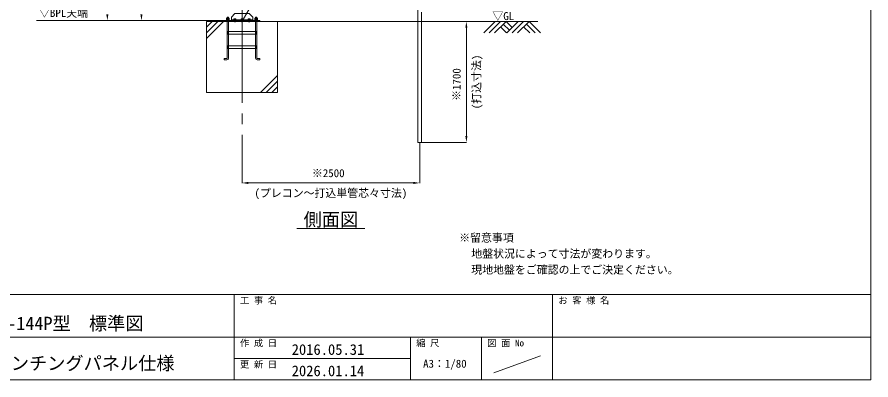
# Model space of a CAD drawing. Units: millimetres, scale not verified. Extents: x -13484 to 18716, y -23100 to 23100.
# Drawn here: x 6698 to 18716, y 900 to 6003 of the extents above; entities that cross this region are included whole.
import ezdxf
from ezdxf.enums import TextEntityAlignment as Align

# ---------------------------------------------------------------- set-up
doc = ezdxf.new("R2010")
doc.units = ezdxf.units.MM
doc.header["$LTSCALE"] = 150
doc.linetypes.add('CHAIN2', pattern=[12, 9, -1, 1, -1])
doc.linetypes.add('DASHED1', pattern=[1.8, 1.2, -0.6])
for name, color, linetype, lineweight in [('0-5_ﾍﾞｰｽﾗｲﾝ', 5, 'Continuous', 18), ('0-6_ﾎﾞﾙﾄ類', 2, 'Continuous', 18), ('0-9_基礎工事用PCA大', 7, 'Continuous', 18), ('0-A_図面枠', 7, 'Continuous', 18), ('0-B_寸法', 3, 'Continuous', 18), ('0-F_大型柱', 7, 'Continuous', 18), ('1-1_単管', 7, 'Continuous', 18), ('1-6_通芯', 1, 'CHAIN2', 18), ('1-B_文字', 7, 'Continuous', 18)]:
    doc.layers.add(name, color=color, linetype=linetype, lineweight=lineweight)
doc.styles.add('ＭＳ ゴシック', font='')
doc.styles.get('ＭＳ ゴシック').set_extended_font_data('MS Gothic')

msp = doc.modelspace()

# ---------------------------------------------------------------- linework, layer by layer
at = {"layer": '0-5_ﾍﾞｰｽﾗｲﾝ'}
for p, q in [((9614.7, 5953), (6973, 5953)), ((10364.7, 5941), (14027.5, 5941))]:
    msp.add_line(p, q, dxfattribs=at)
at = {"layer": '0-6_ﾎﾞﾙﾄ類'}
for p, q in [((9655.1, 5973), (9655.1, 5987.6)), ((9655.1, 5970.2), (9655.1, 5955.6)), ((9674.2, 5973), (9674.2, 5987.6)), ((9674.2, 5970.2), (9674.2, 5955.6)), ((9752.8, 5980), (9751, 5978.9)), ((9751, 5978.9), (9751, 5970.2)), ((9751, 5970.2), (9778.3, 5970.2)), ((9752.8, 5980), (9776.5, 5980)), ((9753.4, 5970), (9775.9, 5970)), ((9756.7, 5941), (9756.7, 5963)), ((9756.7, 5941), (9757.9, 5938.2)), ((9757.8, 5978.9), (9757.8, 5970.2)), ((9757.9, 5938.2), (9757.9, 5963)), ((9763.5, 5967), (9764.5, 5963)), ((9764.8, 5967), (9765.9, 5963)), ((9771.5, 5978.9), (9771.5, 5970.2)), ((9772.6, 5941), (9772.6, 5963)), ((9776.5, 5980), (9778.3, 5978.9)), ((9778.3, 5978.9), (9778.3, 5970.2)), ((9852.8, 5980), (9851, 5978.9)), ((9851, 5978.9), (9851, 5970.2)), ((9851, 5970.2), (9878.3, 5970.2)), ((9852.8, 5980), (9876.5, 5980)), ((9853.4, 5970), (9875.9, 5970)), ((9856.6, 5941), (9856.6, 5963)), ((9856.6, 5941), (9857.9, 5938.2)), ((9857.8, 5978.9), (9857.8, 5970.2)), ((9857.9, 5938.2), (9857.9, 5963)), ((9863.5, 5967), (9864.5, 5963)), ((9864.8, 5967), (9865.8, 5963)), ((9871.5, 5978.9), (9871.5, 5970.2)), ((9872.7, 5941), (9872.7, 5963)), ((9876.5, 5980), (9878.3, 5978.9)), ((9878.3, 5978.9), (9878.3, 5970.2)), ((9952.8, 5980), (9951, 5978.9)), ((9951, 5978.9), (9951, 5970.2)), ((9951, 5970.2), (9978.3, 5970.2)), ((9952.8, 5980), (9976.5, 5980)), ((9953.4, 5970), (9975.9, 5970)), ((9956.7, 5941), (9956.7, 5963)), ((9956.7, 5941), (9957.9, 5938.2)), ((9957.8, 5978.9), (9957.8, 5970.2)), ((9957.9, 5938.2), (9957.9, 5963)), ((9963.5, 5967), (9964.5, 5963)), ((9964.8, 5967), (9965.8, 5963)), ((9971.5, 5978.9), (9971.5, 5970.2)), ((9972.7, 5941), (9972.7, 5963)), ((9976.5, 5980), (9978.3, 5978.9)), ((9978.3, 5978.9), (9978.3, 5970.2)), ((10055.1, 5973), (10055.1, 5987.6)), ((10055.1, 5970.2), (10055.1, 5955.6)), ((10074.2, 5973), (10074.2, 5987.6)), ((10074.2, 5970.2), (10074.2, 5955.6))]:
    msp.add_line(p, q, dxfattribs=at)
for points in [[(9646.2, 5973), (9646.2, 5987.6), (9683.1, 5987.6), (9683.1, 5973), (9680.7, 5971.6), (9648.7, 5971.6)], [(9646.2, 5970.2), (9646.2, 5955.6), (9683.1, 5955.6), (9683.1, 5970.2), (9680.7, 5971.6), (9648.7, 5971.6)], [(9646.7, 5955.6), (9682.6, 5955.6), (9682.6, 5953), (9646.7, 5953)], [(9778.6, 5970), (9778.6, 5967), (9750.7, 5967), (9750.7, 5970)], [(9750.7, 5967), (9778.6, 5967), (9778.6, 5963), (9750.7, 5963)], [(9878.7, 5970), (9878.7, 5967), (9850.7, 5967), (9850.7, 5970)], [(9850.7, 5967), (9878.7, 5967), (9878.7, 5963), (9850.7, 5963)], [(9978.7, 5970), (9978.7, 5967), (9950.7, 5967), (9950.7, 5970)], [(9950.7, 5967), (9978.7, 5967), (9978.7, 5963), (9950.7, 5963)], [(10046.2, 5973), (10046.2, 5987.6), (10083.1, 5987.6), (10083.1, 5973), (10080.7, 5971.6), (10048.6, 5971.6)], [(10046.2, 5970.2), (10046.2, 5955.6), (10083.1, 5955.6), (10083.1, 5970.2), (10080.7, 5971.6), (10048.6, 5971.6)], [(10046.7, 5955.6), (10082.7, 5955.6), (10082.7, 5953), (10046.7, 5953)]]:
    msp.add_lwpolyline(points, close=True, dxfattribs=at)
for points in [[(9756.7, 5941), (9772.6, 5941), (9771.4, 5938.2)], [(9757.9, 5938.2), (9771.4, 5938.2), (9771.4, 5963)], [(9856.6, 5941), (9872.7, 5941), (9871.4, 5938.2)], [(9857.9, 5938.2), (9871.4, 5938.2), (9871.4, 5963)], [(9956.7, 5941), (9972.7, 5941), (9971.4, 5938.2)], [(9957.9, 5938.2), (9971.4, 5938.2), (9971.4, 5963)]]:
    msp.add_lwpolyline(points, dxfattribs=at)
for centre, radius, start, end in [((9650.7, 5980.8), 8.96, 240, 300), ((9650.7, 5962.4), 8.96, 60, 120), ((9664.6, 6004.1), 32.5, 252.932, 287.068), ((9664.6, 5939.1), 32.5, 72.932, 107.068), ((9678.7, 5980.8), 8.94, 239.975, 300.025), ((9678.7, 5962.4), 8.94, 59.975, 120.025), ((9754.4, 5973.9), 6.04, 55.616, 124.384), ((9753.4, 5970.2), 0.19, 180, 270), ((9764.7, 5957.4), 22.6, 72.412, 107.588), ((9774.9, 5973.9), 6.04, 55.616, 124.384), ((9775.9, 5970.2), 0.19, 270, 0), ((9854.4, 5973.9), 6.04, 55.616, 124.384), ((9853.4, 5970.2), 0.19, 180, 270), ((9864.7, 5957.4), 22.6, 72.412, 107.588), ((9874.9, 5973.9), 6.04, 55.616, 124.384), ((9875.9, 5970.2), 0.19, 270, 0), ((9954.4, 5973.9), 6.04, 55.616, 124.384), ((9953.4, 5970.2), 0.19, 180, 270), ((9964.6, 5957.4), 22.6, 72.412, 107.588), ((9974.9, 5973.9), 6.04, 55.616, 124.384), ((9975.9, 5970.2), 0.19, 270, 0), ((10050.7, 5980.8), 8.96, 240, 300), ((10050.7, 5962.4), 8.96, 60, 120), ((10064.7, 6004.1), 32.5, 252.932, 287.068), ((10064.7, 5939.1), 32.5, 72.932, 107.068), ((10078.6, 5980.8), 8.94, 239.975, 300.025), ((10078.6, 5962.4), 8.94, 59.975, 120.025)]:
    msp.add_arc(centre, radius, start, end, dxfattribs=at)
at = {"layer": '0-9_基礎工事用PCA大'}
for p, q in [((9364.6, 5701), (9604.7, 5941)), ((9364.6, 5781), (9524.7, 5941)), ((9364.6, 5861), (9444.7, 5941)), ((9674.2, 5761), (9674.2, 5599)), ((10055.1, 5761), (10055.1, 5599)), ((9674.2, 5561), (9674.2, 5424)), ((10055.1, 5561), (10055.1, 5424)), ((10364.7, 5181), (10124.7, 4941)), ((10364.7, 5101), (10204.7, 4941)), ((10364.7, 5021), (10284.7, 4941))]:
    msp.add_line(p, q, dxfattribs=at)
at = {"layer": '0-9_基礎工事用PCA大', "color": 4, "linetype": 'DASHED1', "lineweight": 9}
for p, q in [((9650, 5953), (9650, 5941)), ((9679.7, 5953), (9679.7, 5941)), ((9756.7, 5953), (9756.7, 5941)), ((9772.6, 5953), (9772.6, 5941)), ((9856.6, 5953), (9856.6, 5941)), ((9872.7, 5953), (9872.7, 5941)), ((9956.7, 5953), (9956.7, 5941)), ((9972.7, 5953), (9972.7, 5941)), ((10049.7, 5953), (10049.7, 5941)), ((10079.7, 5953), (10079.7, 5941)), ((9674.2, 5799), (9674.2, 5761)), ((10055.1, 5799), (10055.1, 5761)), ((9674.2, 5599), (9674.2, 5561)), ((10055.1, 5599), (10055.1, 5561))]:
    msp.add_line(p, q, dxfattribs=at)
at = {"layer": '0-9_基礎工事用PCA大'}
for points in [[(9364.6, 4941), (10364.7, 4941), (10364.7, 5941), (9364.6, 5941)], [(9614.7, 5941), (10114.6, 5941), (10114.6, 5953), (9614.7, 5953)], [(9664.6, 5799), (10064.7, 5799), (10064.7, 5761), (9664.6, 5761)], [(9664.6, 5599), (10064.7, 5599), (10064.7, 5561), (9664.6, 5561)]]:
    msp.add_lwpolyline(points, close=True, dxfattribs=at)
for points in [[(9655.1, 5424), (9655.1, 6001), (9674.2, 6001), (9674.2, 5799)], [(9655.1, 5938.5), (9657.6, 5941), (9657.6, 6001), (9671.7, 6001), (9671.7, 5941), (9674.2, 5938.5)], [(10074.2, 5424), (10074.2, 6001), (10055.1, 6001), (10055.1, 5799)], [(10074.2, 5938.5), (10071.7, 5941), (10071.7, 6001), (10057.6, 6001), (10057.6, 5941), (10055.1, 5938.5)], [(9651.2, 5401), (9614.2, 5401), (9614.2, 5420.1), (9651.1, 5420.1)], [(10078.1, 5401), (10115.1, 5401), (10115.1, 5420.1), (10078.2, 5420.1)]]:
    msp.add_lwpolyline(points, dxfattribs=at)
for centre, radius, start, end in [((9651.1, 5424), 4, 270, 0), ((9651.2, 5424), 23, 270, 0), ((10078.1, 5424), 23, 180, 270), ((10078.2, 5424), 4, 180, 270)]:
    msp.add_arc(centre, radius, start, end, dxfattribs=at)
at = {"layer": '0-A_図面枠'}
for p, q in [((-13484.2, 2100), (18715.8, 2100)), ((9755.8, 2100), (9755.8, 900)), ((14235.8, 2100), (14235.8, 900)), ((5275.8, 1500), (18715.8, 1500)), ((12235.8, 1500), (12235.8, 900)), ((13235.8, 1500), (13235.8, 900)), ((13408.6, 1001), (14063.1, 1239)), ((12235.8, 1200), (9755.8, 1200))]:
    msp.add_line(p, q, dxfattribs=at)
msp.add_lwpolyline([(-13484.2, 23100), (18715.8, 23100), (18715.8, 900), (-13484.2, 900)], close=True, dxfattribs=at)
at = {"layer": '0-B_寸法'}
for p, q in [((9613.6, 5953), (7967.7, 5953)), ((9613.6, 5953), (8447.7, 5953)), ((12382.8, 5941), (13022.8, 5941)), ((13021.8, 5853), (13021.8, 4329)), ((12364.6, 4240), (12364.6, 3669.5)), ((12390, 4241), (13022.8, 4241)), ((9864.7, 3989.5), (9864.7, 3669.5)), ((12276.7, 3670.5), (9952.6, 3670.5))]:
    msp.add_line(p, q, dxfattribs=at)
at = {"layer": '0-B_寸法', "color": 91}
for points in [[(7954, 6041), (7968.7, 5953), (7983.3, 6041)], [(8434, 6041), (8448.7, 5953), (8463.3, 6041)], [(13007.2, 5853), (13021.8, 5941), (13036.5, 5853)], [(13007.2, 4329), (13021.8, 4241), (13036.5, 4329)], [(9952.6, 3685.1), (9864.7, 3670.5), (9952.6, 3655.8)], [(12276.7, 3685.1), (12364.6, 3670.5), (12276.7, 3655.8)]]:
    msp.add_solid(points, dxfattribs=at)
at = {"layer": '0-F_大型柱'}
msp.add_line((9714.7, 5963), (10014.7, 5963), dxfattribs=at)
at = {"layer": '0-F_大型柱', "color": 4, "linetype": 'DASHED1', "lineweight": 9}
for p, q in [((9754.7, 5963), (9754.7, 5953)), ((9774.7, 5963), (9774.7, 5953)), ((9854.7, 5963), (9854.7, 5953)), ((9874.6, 5963), (9874.6, 5953)), ((9954.7, 5963), (9954.7, 5953)), ((9974.7, 5963), (9974.7, 5953))]:
    msp.add_line(p, q, dxfattribs=at)
at = {"layer": '0-F_大型柱'}
msp.add_lwpolyline([(9764.7, 6053), (9964.6, 6053), (10014.7, 6003), (10014.7, 5953), (9714.7, 5953), (9714.7, 6003)], close=True, dxfattribs=at)
at = {"layer": '1-1_単管'}
msp.add_lwpolyline([(12340.4, 6133.2), (12340.4, 4241), (12389, 4241), (12389, 6073)], dxfattribs=at)
at = {"layer": '1-6_通芯'}
msp.add_line((9864.7, 11546.8), (9864.7, 3670.5), dxfattribs=at)
at = {"layer": '1-B_文字'}
for p, q in [((9865.5, 5947), (10138.6, 6420)), ((13428.4, 5941), (13268, 5780.6)), ((13504, 5941), (13343.6, 5780.6)), ((13579.6, 5941), (13419.2, 5780.6)), ((13541.8, 5903.2), (13628.2, 5816.8)), ((13579.6, 5941), (13666, 5854.6)), ((13752.4, 5941), (13592, 5780.6)), ((13828, 5941), (13667.6, 5780.6)), ((13903.6, 5941), (13743.2, 5780.6)), ((13865.8, 5903.2), (13988.4, 5780.6)), ((13903.6, 5941), (14064, 5780.6)), ((13504, 5865.4), (13588.8, 5780.6)), ((13828, 5865.4), (13912.8, 5780.6)), ((10634.7, 3030.5), (11594.7, 3030.5))]:
    msp.add_line(p, q, dxfattribs=at)

# ---------------------------------------------------------------- texts
at = {"layer": '0-A_図面枠', "style": 'ＭＳ ゴシック'}
for s, height, p in [('工 事 名', 93.84, (9835.8, 1943.2)), ('お 客 様 名', 93.84, (14315.8, 1943.2)), ('CYG-144P型\u3000標準図', 187.7, (6175.5, 1544.5)), ('作 成 日\u3000', 93.84, (9835.8, 1343.2)), ('縮 尺', 93.84, (12315.8, 1343.2)), ('図 面 No', 93.84, (13315.8, 1343.2)), ('2016.05.31', 150.1, (10563.4, 1207.4)), ('上部パンチングパネル仕様', 187.7, (5842, 984.2)), ('更 新 日\u3000', 93.84, (9835.8, 1043.2)), ('2026.01.14', 150.1, (10563.4, 907.4)), ('A3：1/80', 112.6, (12412.5, 1038.2))]:
    msp.add_text(s, height=height, dxfattribs=at).set_placement(p, align=Align.BOTTOM_LEFT)
at = {"layer": '0-B_寸法', "style": 'ＭＳ ゴシック'}
for s, p in [('(打込寸法)', (13254.8, 4707)), ('※1700', (12974.5, 4824.1))]:
    msp.add_text(s, height=112.6, rotation=90, dxfattribs=at).set_placement(p, align=Align.BOTTOM_LEFT)
for s, p in [('※2500', (10847.7, 3717.8)), ('(プレコン～打込単管芯々寸法)', (10039.5, 3437.5))]:
    msp.add_text(s, height=112.6, dxfattribs=at).set_placement(p, align=Align.BOTTOM_LEFT)
at = {"layer": '1-B_文字', "style": 'ＭＳ ゴシック'}
for s, height, p in [('▽BPL天端', 112.6, (7006.9, 5971.2)), ('▽GL', 112.6, (13387.6, 5927.2)), ('側面図', 187.7, (10730.7, 3004.9)), ('※留意事項', 112.6, (12920.9, 2809.2)), ('\u3000地盤状況によって寸法が変わります。', 112.6, (12937.2, 2584.7)), ('\u3000現地地盤をご確認の上でご決定ください。', 112.6, (12937.2, 2359.5))]:
    msp.add_text(s, height=height, dxfattribs=at).set_placement(p, align=Align.BOTTOM_LEFT)

doc.saveas('drawing.dxf')
